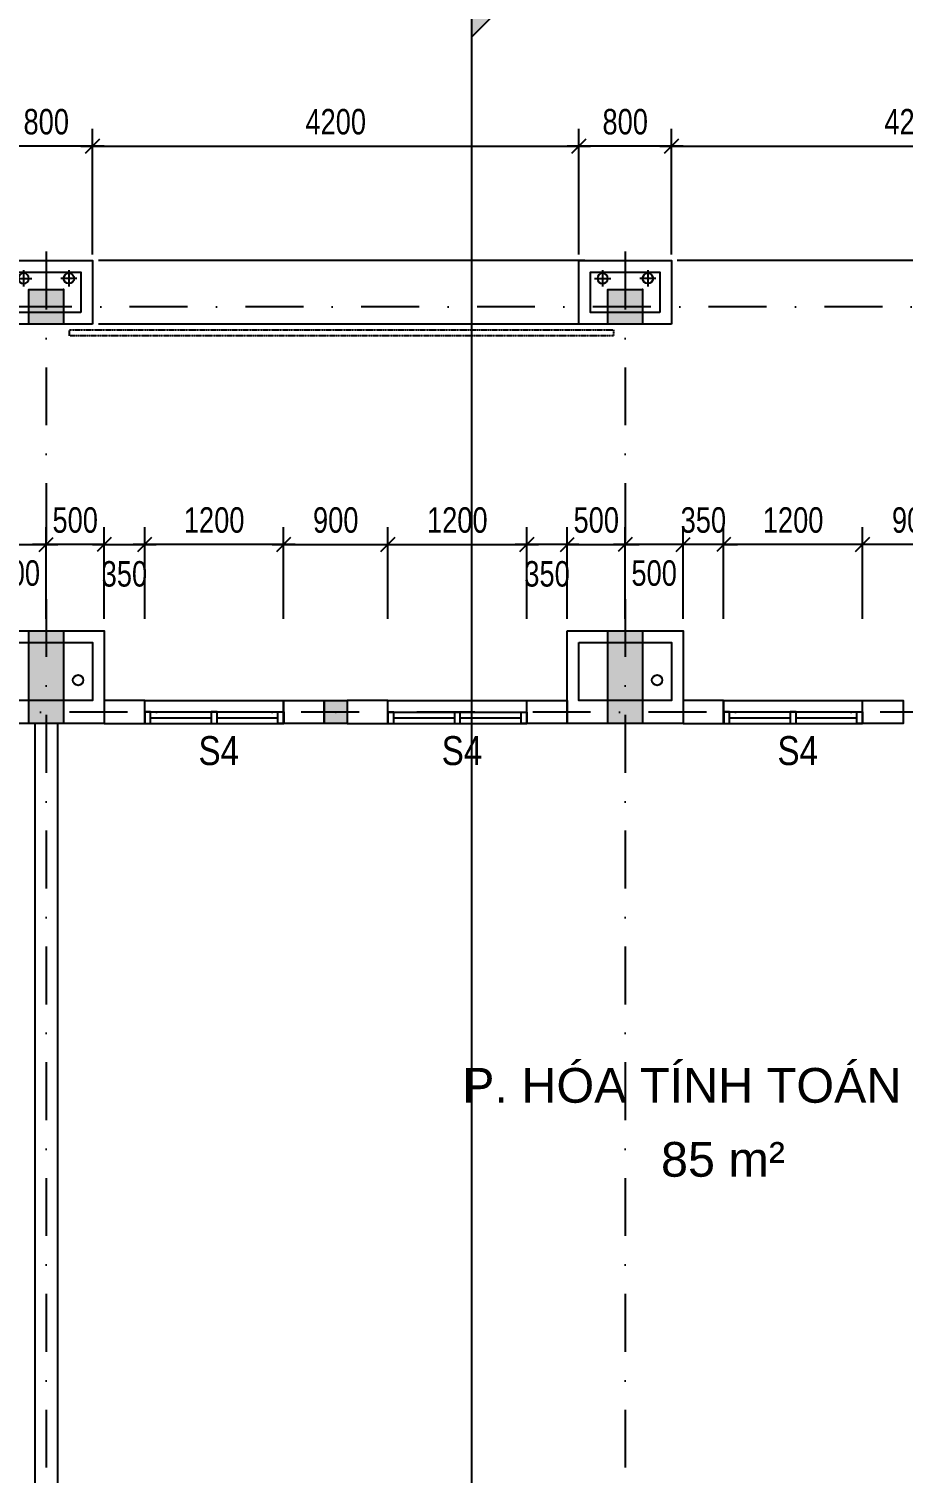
# Model space of a CAD drawing. Header units: millimetres. Extents: x -9574 to 115615, y -25569 to 161230.
# Drawn here: x 50510 to 58060, y 13427 to 25900 of the extents above; entities that cross this region are included whole.
import ezdxf
from ezdxf.enums import TextEntityAlignment as Align

# ---------------------------------------------------------------- set-up
doc = ezdxf.new("R2010")
doc.units = ezdxf.units.MM
doc.linetypes.add('luoi  H3$0$DASHDOT2', pattern=[0.5, 0.25, -0.125, 0, -0.125])
doc.linetypes.add('TT T1$0$HIDDEN2', pattern=[0.1875, 0.125, -0.0625])
for name, color, linetype in [('$1$KICHTHUOC', 2, 'Continuous'), ('cot TT T1$0$COT1', 7, 'Continuous'), ('CUA3', 3, 'Continuous'), ('cuaTT T1$0$TEXTcuaT1', 2, 'Continuous'), ('DAUCAT$0$GHICHU', 6, 'Continuous'), ('dimTT T1$0$KICHTHUOC', 2, 'Continuous'), ('GAIN TT 1$0$TUONG6', 6, 'Continuous'), ('luoi  H3$0$truc 3', 8, 'Continuous'), ('text T1$0$textH3', 4, 'Continuous'), ('TT T1$0$03', 4, 'Continuous'), ('TT T1$0$COTPHU7', 7, 'Continuous'), ('TT T1$0$CUA3', 3, 'Continuous'), ('TT T1$0$DODOC2', 7, 'Continuous'), ('TT T1$0$HATCH', 8, 'Continuous'), ('TT T1$0$TUONG6', 6, 'Continuous')]:
    doc.layers.add(name, color=color, linetype=linetype)
doc.styles.add('cuaTT T1$0$VNI-Helve-Condense', font='vhelvcn_0.ttf')
doc.styles.add('DAUCAT$0$Tahoma', font='tahoma_1.ttf')
doc.styles.add('dimTT T1$1$VSIMPLEX.SHX', font='VSIMPLEX.SHX', dxfattribs={"width": 0.8})
doc.styles.add('text T1$0$VNI-HELVE', font='vhelven_0.ttf')
doc.dimstyles.new('dimTT T1$1$1-100', dxfattribs={"dimscale": 0, "dimtxt": 220, "dimasz": 120, "dimexe": 150, "dimexo": 300, "dimgap": 100, "dimtad": 1, "dimdec": 0, "dimzin": 0, "dimdsep": 46, "dimtxsty": 'dimTT T1$1$VSIMPLEX.SHX', "dimblk1": 'dimTT T1$1$_OBLIQUE', "dimblk2": 'dimTT T1$1$_OBLIQUE', "dimsah": 1, "dimcen": 0, "dimdle": 100, "dimclrd": 2, "dimclre": 2, "dimclrt": 4, "dimadec": 0, "dimazin": 0, "dimtfac": 1, "dimtdec": 0, "dimtix": 1, "dimtmove": 2, "dimatfit": 3, "dimfxl": 0, "dimtolj": 1, "dimtzin": 0, "dimlwd": -1, "dimlwe": -1, "dimarcsym": 0})

# ---------------------------------------------------------------- blocks, each defined once
blk = doc.blocks.new('luoi  H3')
at = {"layer": 'luoi  H3$0$truc 3', "linetype": 'luoi  H3$0$DASHDOT2', "ltscale": 2000}
for p, q in [((50660, 23976.2), (50660, -1379.3)), ((55660, 23976.2), (55660, -1379.3)), ((67881.8, 23500), (5.2, 23500)), ((67362.8, 20000), (-994.8, 20000))]:
    blk.add_line(p, q, dxfattribs=at)
blk = doc.blocks.new('TT T1$0$ONG 90')
at = {"layer": 'TT T1$0$03', "ltscale": 2}
blk.add_circle((216316, 240869), 45, dxfattribs=at)
at = {"layer": 'TT T1$0$HATCH', "ltscale": 2}
for points in [[(216386, 240869), (216246, 240869)], [(216316, 240939), (216316, 240799)]]:
    blk.add_lwpolyline(points, dxfattribs=at)
blk = doc.blocks.new('TT T1$0$CUA 1200')
at = {"layer": 'TT T1$0$CUA3'}
for p, q in [((230027, 244954), (228827, 244954)), ((230027, 244854), (228827, 244854)), ((230027, 244854), (230027, 244954)), ((230027, 244754), (228827, 244754)), ((229402, 244804), (228877, 244804)), ((229977, 244804), (229452, 244804))]:
    blk.add_line(p, q, dxfattribs=at)
blk.add_lwpolyline([(228827, 244854), (228827, 244954)], dxfattribs=at)
for points in [[(228827, 244754), (228877, 244754), (228877, 244854), (228827, 244854)], [(229452, 244754), (229402, 244754), (229402, 244854), (229452, 244854)], [(230027, 244754), (229977, 244754), (229977, 244854), (230027, 244854)]]:
    blk.add_lwpolyline(points, close=True, dxfattribs=at)
blk = doc.blocks.new('TT T1$0$Cotvuong')
blk.add_hatch(color=256).paths.add_polyline_path([(50, 50), (-50, 50), (-50, -50), (50, -50)])
blk.add_lwpolyline([(-50, -50), (50, -50), (50, 50), (-50, 50)], close=True)
blk.add_point((0, 0))
blk = doc.blocks.new('TT T1')
at = {"linetype": 'TT T1$0$HIDDEN2', "ltscale": 0.5}
blk.add_lwpolyline([(55560, 23250), (50860, 23250), (50860, 23300), (55560, 23300)], close=True, dxfattribs=at)
at = {"layer": 'TT T1$0$03', "ltscale": 2}
for points in [[(55310, 23900), (51110, 23900)], [(60260, 23900), (56110, 23900)], [(55310, 23350), (51110, 23350)]]:
    blk.add_lwpolyline(points, dxfattribs=at)
at = {"layer": 'TT T1$0$DODOC2', "ltscale": 2}
for centre in [(50935, 20275.2), (55935, 20275.2)]:
    blk.add_circle(centre, 45, dxfattribs=at)
at = {"layer": 'TT T1$0$TUONG6'}
for points in [[(51160, 19900.2), (51510, 19900.2), (51510, 20100.2), (51160, 20100.2)], [(51160, 19900.2), (51510, 19900.2), (51510, 20100.2), (51160, 20100.2)], [(52710, 20100.2), (53060, 20100.2), (53060, 19900.2), (52710, 19900.2)], [(52710, 20100.2), (53060, 20100.2), (53060, 19900.2), (52710, 19900.2)], [(53610, 20100), (53260, 20100), (53260, 19900), (53610, 19900)], [(55160, 19900), (54810, 19900), (54810, 20100), (55160, 20100)], [(56160, 19900.2), (56510, 19900.2), (56510, 20100.2), (56160, 20100.2)], [(56160, 19900.2), (56510, 19900.2), (56510, 20100.2), (56160, 20100.2)], [(57710, 20100.2), (58060, 20100.2), (58060, 19900.2), (57710, 19900.2)], [(57710, 20100.2), (58060, 20100.2), (58060, 19900.2), (57710, 19900.2)], [(50560, 19900), (50560, 12200.4), (50760, 12200.4), (50760, 19900)]]:
    blk.add_lwpolyline(points, close=True, dxfattribs=at)
at = {"layer": 'TT T1$0$03', "xscale": -1}
for name, p in [('TT T1$0$ONG 90', (266780.7, -217123.8)), ('TT T1$0$ONG 90', (271780.7, -217123.8)), ('TT T1$0$CUA 1200', (281537.4, -224853.4)), ('TT T1$0$CUA 1200', (283637.4, -224853.6)), ('TT T1$0$CUA 1200', (286537.4, -224853.4))]:
    blk.add_blockref(name, p, dxfattribs=at)
at = {"layer": 'TT T1$0$03'}
for p in [(-165460.7, -217123.8), (-160460.7, -217123.8)]:
    blk.add_blockref('TT T1$0$ONG 90', p, dxfattribs=at)
at = {"layer": 'TT T1$0$COTPHU7', "ltscale": 2, "xscale": -2, "yscale": 2}
blk.add_blockref('TT T1$0$Cotvuong', (53160, 20000), dxfattribs=at)
blk = doc.blocks.new('text T1')
at = {"layer": 'text T1$0$textH3', "style": 'text T1$0$VNI-HELVE'}
for s, p in [('P. HOÙA TÍNH TOAÙN', (54251, 16626)), ('85 m²', (55969, 15987))]:
    blk.add_text(s, height=300, dxfattribs=at).set_placement(p)
blk = doc.blocks.new('*U228')
h = blk.add_hatch(color=256)
edge = h.paths.add_edge_path()
edge.add_line((0, 474.29), (0, 477.57))
edge.add_line((0, 477.57), (11.23, 466.35))
edge.add_line((11.23, 466.35), (0, 455.12))
edge.add_line((0, 455.12), (0, 458.41))
edge.add_arc((0, 466.35), 7.94, 270, 450)
blk.add_line((0, 7.94), (0, 458.41))
blk.add_lwpolyline([(0, 474.29), (0, 477.57), (11.23, 466.35), (0, 455.12), (0, 458.41, 1)], format="xyb", close=True)
at = {"style": 'DAUCAT$0$Tahoma', "flags": 8}
for tag, p in [('VIEWNUMBER-b', (0, 466.35)), ('VIEWNUMBER', (0, 0))]:
    blk.add_attdef(tag, text='', height=2.5, dxfattribs=at).set_placement(p, align=Align.BOTTOM_CENTER)
for tag, p in [('SHEETNUMBER-b', (0, 464.76)), ('SHEETNUMBER', (0, -1.59))]:
    blk.add_attdef(tag, text='', height=2.5, dxfattribs=at).set_placement(p, align=Align.TOP_CENTER)
blk = doc.blocks.new('DAUCAT')
at = {"layer": 'DAUCAT$0$GHICHU', "color": 6, "xscale": 70, "yscale": 70, "zscale": 70}
blk.add_blockref('*U228', (54336, -6026), dxfattribs=at)
blk = doc.blocks.new('GAIN TT 1')
at = {"layer": 'GAIN TT 1$0$TUONG6'}
for points in [[(51060, 23350), (50260, 23350), (50260, 23900), (51060, 23900)], [(56060, 23350), (55260, 23350), (55260, 23900), (56060, 23900)], [(50960, 23450), (50360, 23450), (50360, 23800), (50960, 23800)], [(55960, 23450), (55360, 23450), (55360, 23800), (55960, 23800)], [(50160, 20700.4), (51160, 20700.4), (51160, 19900.4), (50160, 19900.4)], [(50260, 20600.4), (51060, 20600.4), (51060, 20100.4), (50260, 20100.4)], [(55160, 20700.4), (56160, 20700.4), (56160, 19900.4), (55160, 19900.4)], [(55260, 20600.4), (56060, 20600.4), (56060, 20100.4), (55260, 20100.4)]]:
    blk.add_lwpolyline(points, close=True, dxfattribs=at)
blk = doc.blocks.new('cot TT T1$0$COTRET')
at = {"layer": 'cot TT T1$0$COT1'}
for points in [[(9950, 0), (10250, 0), (10250, 800), (9950, 800)], [(14950, 0), (15250, 0), (15250, 800), (14950, 800)]]:
    blk.add_hatch(color=256, dxfattribs=at).paths.add_polyline_path(points)
for points in [[(9950, 0), (10250, 0), (10250, 800), (9950, 800)], [(14950, 0), (15250, 0), (15250, 800), (14950, 800)]]:
    blk.add_lwpolyline(points, close=True, dxfattribs=at)
blk = doc.blocks.new('cot TT T1')
at = {"layer": 'cot TT T1$0$COT1'}
for points in [[(50810, 23350), (50510, 23350), (50510, 23650), (50810, 23650)], [(55810, 23350), (55510, 23350), (55510, 23650), (55810, 23650)]]:
    blk.add_hatch(color=256, dxfattribs=at).paths.add_polyline_path(points)
for points in [[(50810, 23350), (50510, 23350), (50510, 23650), (50810, 23650)], [(50810, 23350), (50510, 23350), (50510, 23650), (50810, 23650)], [(55810, 23350), (55510, 23350), (55510, 23650), (55810, 23650)], [(55810, 23350), (55510, 23350), (55510, 23650), (55810, 23650)]]:
    blk.add_lwpolyline(points, close=True, dxfattribs=at)
for p in [(50810, 23650), (55810, 23650)]:
    blk.add_point(p, dxfattribs=at)
at = {"layer": 'cot TT T1$0$COT1', "ltscale": 2, "extrusion": (0, 0, -1), "zscale": -1}
blk.add_blockref('cot TT T1$0$COTRET', (-65760, 19900), dxfattribs=at)
blk = doc.blocks.new('dimTT T1$1$_OBLIQUE')
at = {"color": 0, "linetype": 'ByBlock'}
blk.add_line((-0.5, -0.5), (0.5, 0.5), dxfattribs=at)
blk = doc.blocks.new('*D2138')
at = {"layer": 'DEFPOINTS', "color": 0, "ltscale": 2}
for p in [(50260, 24887), (50260, 23651), (51060, 23651)]:
    blk.add_point(p, dxfattribs=at)
at = {"layer": 'dimTT T1$0$KICHTHUOC', "color": 2, "ltscale": 2}
for p, q in [((50260, 23951), (50260, 25037)), ((51060, 23951), (51060, 25037)), ((51160, 24887), (50160, 24887))]:
    blk.add_line(p, q, dxfattribs=at)
at = {"layer": 'dimTT T1$0$KICHTHUOC', "color": 2, "ltscale": 2, "xscale": 120, "yscale": 120, "zscale": 120, "rotation": 180}
blk.add_blockref('dimTT T1$1$_OBLIQUE', (50260, 24887), dxfattribs=at)
at = {"layer": 'dimTT T1$0$KICHTHUOC', "color": 2, "ltscale": 2, "xscale": 120, "yscale": 120, "zscale": 120}
blk.add_blockref('dimTT T1$1$_OBLIQUE', (51060, 24887), dxfattribs=at)
at = {"layer": 'dimTT T1$0$KICHTHUOC', "color": 4, "ltscale": 2, "insert": (50660, 25097), "char_height": 220, "attachment_point": 5, "style": 'dimTT T1$1$VSIMPLEX.SHX'}
blk.add_mtext('\\A1;800', dxfattribs=at)
blk = doc.blocks.new('*D2139')
at = {"layer": 'DEFPOINTS', "color": 0, "ltscale": 2}
for p in [(55260, 24887), (51060, 23651), (55260, 23651)]:
    blk.add_point(p, dxfattribs=at)
at = {"layer": 'dimTT T1$0$KICHTHUOC', "color": 2, "ltscale": 2}
for p, q in [((51060, 23951), (51060, 25037)), ((55260, 23951), (55260, 25037)), ((50960, 24887), (55360, 24887))]:
    blk.add_line(p, q, dxfattribs=at)
at = {"layer": 'dimTT T1$0$KICHTHUOC', "color": 2, "ltscale": 2, "xscale": 120, "yscale": 120, "zscale": 120, "rotation": 180}
blk.add_blockref('dimTT T1$1$_OBLIQUE', (51060, 24887), dxfattribs=at)
at = {"layer": 'dimTT T1$0$KICHTHUOC', "color": 2, "ltscale": 2, "xscale": 120, "yscale": 120, "zscale": 120}
blk.add_blockref('dimTT T1$1$_OBLIQUE', (55260, 24887), dxfattribs=at)
at = {"layer": 'dimTT T1$0$KICHTHUOC', "color": 4, "ltscale": 2, "insert": (53160, 25097), "char_height": 220, "attachment_point": 5, "style": 'dimTT T1$1$VSIMPLEX.SHX'}
blk.add_mtext('\\A1;4200', dxfattribs=at)
blk = doc.blocks.new('*D2140')
at = {"layer": 'DEFPOINTS', "color": 0, "ltscale": 2}
for p in [(55260, 24887), (55260, 23651), (56060, 23651)]:
    blk.add_point(p, dxfattribs=at)
at = {"layer": 'dimTT T1$0$KICHTHUOC', "color": 2, "ltscale": 2}
for p, q in [((55260, 23951), (55260, 25037)), ((56060, 23951), (56060, 25037)), ((56160, 24887), (55160, 24887))]:
    blk.add_line(p, q, dxfattribs=at)
at = {"layer": 'dimTT T1$0$KICHTHUOC', "color": 2, "ltscale": 2, "xscale": 120, "yscale": 120, "zscale": 120, "rotation": 180}
blk.add_blockref('dimTT T1$1$_OBLIQUE', (55260, 24887), dxfattribs=at)
at = {"layer": 'dimTT T1$0$KICHTHUOC', "color": 2, "ltscale": 2, "xscale": 120, "yscale": 120, "zscale": 120}
blk.add_blockref('dimTT T1$1$_OBLIQUE', (56060, 24887), dxfattribs=at)
at = {"layer": 'dimTT T1$0$KICHTHUOC', "color": 4, "ltscale": 2, "insert": (55660, 25097), "char_height": 220, "attachment_point": 5, "style": 'dimTT T1$1$VSIMPLEX.SHX'}
blk.add_mtext('\\A1;800', dxfattribs=at)
blk = doc.blocks.new('*D2141')
at = {"layer": 'DEFPOINTS', "color": 0, "ltscale": 2}
for p in [(60260, 24887), (56060, 23651), (60260, 23651)]:
    blk.add_point(p, dxfattribs=at)
at = {"layer": 'dimTT T1$0$KICHTHUOC', "color": 2, "ltscale": 2}
for p, q in [((56060, 23951), (56060, 25037)), ((60260, 23951), (60260, 25037)), ((55960, 24887), (60360, 24887))]:
    blk.add_line(p, q, dxfattribs=at)
at = {"layer": 'dimTT T1$0$KICHTHUOC', "color": 2, "ltscale": 2, "xscale": 120, "yscale": 120, "zscale": 120, "rotation": 180}
blk.add_blockref('dimTT T1$1$_OBLIQUE', (56060, 24887), dxfattribs=at)
at = {"layer": 'dimTT T1$0$KICHTHUOC', "color": 2, "ltscale": 2, "xscale": 120, "yscale": 120, "zscale": 120}
blk.add_blockref('dimTT T1$1$_OBLIQUE', (60260, 24887), dxfattribs=at)
at = {"layer": 'dimTT T1$0$KICHTHUOC', "color": 4, "ltscale": 2, "insert": (58160, 25097), "char_height": 220, "attachment_point": 5, "style": 'dimTT T1$1$VSIMPLEX.SHX'}
blk.add_mtext('\\A1;4200', dxfattribs=at)
blk = doc.blocks.new('*D2165')
at = {"layer": 'DEFPOINTS', "color": 0, "ltscale": 2}
for p in [(55660, 21447), (55160, 20505), (55660, 20505)]:
    blk.add_point(p, dxfattribs=at)
at = {"layer": 'dimTT T1$0$KICHTHUOC', "color": 2, "ltscale": 2}
for p, q in [((55160, 20805), (55160, 21597)), ((55660, 20805), (55660, 21597)), ((55160, 21447), (55040, 21447)), ((55160, 21447), (55660, 21447)), ((55660, 21447), (55780, 21447))]:
    blk.add_line(p, q, dxfattribs=at)
at = {"layer": 'dimTT T1$0$KICHTHUOC', "color": 2, "ltscale": 2, "xscale": 120, "yscale": 120, "zscale": 120}
blk.add_blockref('dimTT T1$1$_OBLIQUE', (55160, 21447), dxfattribs=at)
at = {"layer": 'dimTT T1$0$KICHTHUOC', "color": 2, "ltscale": 2, "xscale": 120, "yscale": 120, "zscale": 120, "rotation": 180}
blk.add_blockref('dimTT T1$1$_OBLIQUE', (55660, 21447), dxfattribs=at)
at = {"layer": 'dimTT T1$0$KICHTHUOC', "color": 4, "ltscale": 2, "insert": (55410, 21657), "char_height": 220, "attachment_point": 5, "style": 'dimTT T1$1$VSIMPLEX.SHX'}
blk.add_mtext('\\A1;500', dxfattribs=at)
blk = doc.blocks.new('*D2166')
at = {"layer": 'DEFPOINTS', "color": 0, "ltscale": 2}
for p in [(55660, 21447), (55660, 20505), (56160, 20505)]:
    blk.add_point(p, dxfattribs=at)
at = {"layer": 'dimTT T1$0$KICHTHUOC', "color": 2, "ltscale": 2}
for p, q in [((55660, 20805), (55660, 21597)), ((56160, 20805), (56160, 21597)), ((56260, 21447), (55560, 21447))]:
    blk.add_line(p, q, dxfattribs=at)
at = {"layer": 'dimTT T1$0$KICHTHUOC', "color": 2, "ltscale": 2, "xscale": 120, "yscale": 120, "zscale": 120, "rotation": 180}
blk.add_blockref('dimTT T1$1$_OBLIQUE', (55660, 21447), dxfattribs=at)
at = {"layer": 'dimTT T1$0$KICHTHUOC', "color": 2, "ltscale": 2, "xscale": 120, "yscale": 120, "zscale": 120}
blk.add_blockref('dimTT T1$1$_OBLIQUE', (56160, 21447), dxfattribs=at)
at = {"layer": 'dimTT T1$0$KICHTHUOC', "color": 4, "ltscale": 2, "insert": (55910, 21199), "char_height": 220, "attachment_point": 5, "style": 'dimTT T1$1$VSIMPLEX.SHX'}
blk.add_mtext('\\A1;500', dxfattribs=at)
blk = doc.blocks.new('*D2167')
at = {"layer": 'DEFPOINTS', "color": 0, "ltscale": 2}
for p in [(56160, 21447), (56160, 20505), (56510, 20505)]:
    blk.add_point(p, dxfattribs=at)
at = {"layer": 'dimTT T1$0$KICHTHUOC', "color": 2, "ltscale": 2}
for p, q in [((56160, 20805), (56160, 21597)), ((56510, 20805), (56510, 21597)), ((56160, 21447), (56040, 21447)), ((56510, 21447), (56160, 21447)), ((56510, 21447), (56630, 21447))]:
    blk.add_line(p, q, dxfattribs=at)
at = {"layer": 'dimTT T1$0$KICHTHUOC', "color": 2, "ltscale": 2, "xscale": 120, "yscale": 120, "zscale": 120}
blk.add_blockref('dimTT T1$1$_OBLIQUE', (56160, 21447), dxfattribs=at)
at = {"layer": 'dimTT T1$0$KICHTHUOC', "color": 2, "ltscale": 2, "xscale": 120, "yscale": 120, "zscale": 120, "rotation": 180}
blk.add_blockref('dimTT T1$1$_OBLIQUE', (56510, 21447), dxfattribs=at)
at = {"layer": 'dimTT T1$0$KICHTHUOC', "color": 4, "ltscale": 2, "insert": (56335, 21657), "char_height": 220, "attachment_point": 5, "style": 'dimTT T1$1$VSIMPLEX.SHX'}
blk.add_mtext('\\A1;350', dxfattribs=at)
blk = doc.blocks.new('*D2168')
at = {"layer": 'DEFPOINTS', "color": 0, "ltscale": 2}
for p in [(54810, 21447), (54810, 20505), (55160, 20505)]:
    blk.add_point(p, dxfattribs=at)
at = {"layer": 'dimTT T1$0$KICHTHUOC', "color": 2, "ltscale": 2}
for p, q in [((54810, 20805), (54810, 21597)), ((55160, 20805), (55160, 21597)), ((55260, 21447), (54710, 21447))]:
    blk.add_line(p, q, dxfattribs=at)
at = {"layer": 'dimTT T1$0$KICHTHUOC', "color": 2, "ltscale": 2, "xscale": 120, "yscale": 120, "zscale": 120, "rotation": 180}
blk.add_blockref('dimTT T1$1$_OBLIQUE', (54810, 21447), dxfattribs=at)
at = {"layer": 'dimTT T1$0$KICHTHUOC', "color": 2, "ltscale": 2, "xscale": 120, "yscale": 120, "zscale": 120}
blk.add_blockref('dimTT T1$1$_OBLIQUE', (55160, 21447), dxfattribs=at)
at = {"layer": 'dimTT T1$0$KICHTHUOC', "color": 4, "ltscale": 2, "insert": (54985, 21192), "char_height": 220, "attachment_point": 5, "style": 'dimTT T1$1$VSIMPLEX.SHX'}
blk.add_mtext('\\A1;350', dxfattribs=at)
blk = doc.blocks.new('*D2169')
at = {"layer": 'DEFPOINTS', "color": 0, "ltscale": 2}
for p in [(54810, 21447), (53610, 20505), (54810, 20505)]:
    blk.add_point(p, dxfattribs=at)
at = {"layer": 'dimTT T1$0$KICHTHUOC', "color": 2, "ltscale": 2}
for p, q in [((53610, 20805), (53610, 21597)), ((54810, 20805), (54810, 21597)), ((53510, 21447), (54910, 21447))]:
    blk.add_line(p, q, dxfattribs=at)
at = {"layer": 'dimTT T1$0$KICHTHUOC', "color": 2, "ltscale": 2, "xscale": 120, "yscale": 120, "zscale": 120, "rotation": 180}
blk.add_blockref('dimTT T1$1$_OBLIQUE', (53610, 21447), dxfattribs=at)
at = {"layer": 'dimTT T1$0$KICHTHUOC', "color": 2, "ltscale": 2, "xscale": 120, "yscale": 120, "zscale": 120}
blk.add_blockref('dimTT T1$1$_OBLIQUE', (54810, 21447), dxfattribs=at)
at = {"layer": 'dimTT T1$0$KICHTHUOC', "color": 4, "ltscale": 2, "insert": (54210, 21657), "char_height": 220, "attachment_point": 5, "style": 'dimTT T1$1$VSIMPLEX.SHX'}
blk.add_mtext('\\A1;1200', dxfattribs=at)
blk = doc.blocks.new('*D2170')
at = {"layer": 'DEFPOINTS', "color": 0, "ltscale": 2}
for p in [(53610, 21447), (52710, 20505), (53610, 20505)]:
    blk.add_point(p, dxfattribs=at)
at = {"layer": 'dimTT T1$0$KICHTHUOC', "color": 2, "ltscale": 2}
for p, q in [((52710, 20805), (52710, 21597)), ((53610, 20805), (53610, 21597)), ((52610, 21447), (53710, 21447))]:
    blk.add_line(p, q, dxfattribs=at)
at = {"layer": 'dimTT T1$0$KICHTHUOC', "color": 2, "ltscale": 2, "xscale": 120, "yscale": 120, "zscale": 120, "rotation": 180}
blk.add_blockref('dimTT T1$1$_OBLIQUE', (52710, 21447), dxfattribs=at)
at = {"layer": 'dimTT T1$0$KICHTHUOC', "color": 2, "ltscale": 2, "xscale": 120, "yscale": 120, "zscale": 120}
blk.add_blockref('dimTT T1$1$_OBLIQUE', (53610, 21447), dxfattribs=at)
at = {"layer": 'dimTT T1$0$KICHTHUOC', "color": 4, "ltscale": 2, "insert": (53160, 21657), "char_height": 220, "attachment_point": 5, "style": 'dimTT T1$1$VSIMPLEX.SHX'}
blk.add_mtext('\\A1;900', dxfattribs=at)
blk = doc.blocks.new('*D2171')
at = {"layer": 'DEFPOINTS', "color": 0, "ltscale": 2}
for p in [(51510, 21447), (51510, 20505), (52710, 20505)]:
    blk.add_point(p, dxfattribs=at)
at = {"layer": 'dimTT T1$0$KICHTHUOC', "color": 2, "ltscale": 2}
for p, q in [((51510, 20805), (51510, 21597)), ((52710, 20805), (52710, 21597)), ((52810, 21447), (51410, 21447))]:
    blk.add_line(p, q, dxfattribs=at)
at = {"layer": 'dimTT T1$0$KICHTHUOC', "color": 2, "ltscale": 2, "xscale": 120, "yscale": 120, "zscale": 120, "rotation": 180}
blk.add_blockref('dimTT T1$1$_OBLIQUE', (51510, 21447), dxfattribs=at)
at = {"layer": 'dimTT T1$0$KICHTHUOC', "color": 2, "ltscale": 2, "xscale": 120, "yscale": 120, "zscale": 120}
blk.add_blockref('dimTT T1$1$_OBLIQUE', (52710, 21447), dxfattribs=at)
at = {"layer": 'dimTT T1$0$KICHTHUOC', "color": 4, "ltscale": 2, "insert": (52110, 21657), "char_height": 220, "attachment_point": 5, "style": 'dimTT T1$1$VSIMPLEX.SHX'}
blk.add_mtext('\\A1;1200', dxfattribs=at)
blk = doc.blocks.new('*D2172')
at = {"layer": 'DEFPOINTS', "color": 0, "ltscale": 2}
for p in [(50660, 21447), (50660, 20505), (51160, 20505)]:
    blk.add_point(p, dxfattribs=at)
at = {"layer": 'dimTT T1$0$KICHTHUOC', "color": 2, "ltscale": 2}
for p, q in [((50660, 20805), (50660, 21597)), ((51160, 20805), (51160, 21597)), ((50660, 21447), (50540, 21447)), ((51160, 21447), (50660, 21447)), ((51160, 21447), (51280, 21447))]:
    blk.add_line(p, q, dxfattribs=at)
at = {"layer": 'dimTT T1$0$KICHTHUOC', "color": 2, "ltscale": 2, "xscale": 120, "yscale": 120, "zscale": 120}
blk.add_blockref('dimTT T1$1$_OBLIQUE', (50660, 21447), dxfattribs=at)
at = {"layer": 'dimTT T1$0$KICHTHUOC', "color": 2, "ltscale": 2, "xscale": 120, "yscale": 120, "zscale": 120, "rotation": 180}
blk.add_blockref('dimTT T1$1$_OBLIQUE', (51160, 21447), dxfattribs=at)
at = {"layer": 'dimTT T1$0$KICHTHUOC', "color": 4, "ltscale": 2, "insert": (50910, 21657), "char_height": 220, "attachment_point": 5, "style": 'dimTT T1$1$VSIMPLEX.SHX'}
blk.add_mtext('\\A1;500', dxfattribs=at)
blk = doc.blocks.new('*D2173')
at = {"layer": 'DEFPOINTS', "color": 0, "ltscale": 2}
for p in [(50660, 21447), (50160, 20505), (50660, 20505)]:
    blk.add_point(p, dxfattribs=at)
at = {"layer": 'dimTT T1$0$KICHTHUOC', "color": 2, "ltscale": 2}
for p, q in [((50160, 20805), (50160, 21597)), ((50660, 20805), (50660, 21597)), ((50060, 21447), (50760, 21447))]:
    blk.add_line(p, q, dxfattribs=at)
at = {"layer": 'dimTT T1$0$KICHTHUOC', "color": 2, "ltscale": 2, "xscale": 120, "yscale": 120, "zscale": 120, "rotation": 180}
blk.add_blockref('dimTT T1$1$_OBLIQUE', (50160, 21447), dxfattribs=at)
at = {"layer": 'dimTT T1$0$KICHTHUOC', "color": 2, "ltscale": 2, "xscale": 120, "yscale": 120, "zscale": 120}
blk.add_blockref('dimTT T1$1$_OBLIQUE', (50660, 21447), dxfattribs=at)
at = {"layer": 'dimTT T1$0$KICHTHUOC', "color": 4, "ltscale": 2, "insert": (50410, 21199), "char_height": 220, "attachment_point": 5, "style": 'dimTT T1$1$VSIMPLEX.SHX'}
blk.add_mtext('\\A1;500', dxfattribs=at)
blk = doc.blocks.new('*D2175')
at = {"layer": 'DEFPOINTS', "color": 0, "ltscale": 2}
for p in [(51510, 21447), (51160, 20505), (51510, 20505)]:
    blk.add_point(p, dxfattribs=at)
at = {"layer": 'dimTT T1$0$KICHTHUOC', "color": 2, "ltscale": 2}
for p, q in [((51160, 20805), (51160, 21597)), ((51510, 20805), (51510, 21597)), ((51060, 21447), (51610, 21447))]:
    blk.add_line(p, q, dxfattribs=at)
at = {"layer": 'dimTT T1$0$KICHTHUOC', "color": 2, "ltscale": 2, "xscale": 120, "yscale": 120, "zscale": 120, "rotation": 180}
blk.add_blockref('dimTT T1$1$_OBLIQUE', (51160, 21447), dxfattribs=at)
at = {"layer": 'dimTT T1$0$KICHTHUOC', "color": 2, "ltscale": 2, "xscale": 120, "yscale": 120, "zscale": 120}
blk.add_blockref('dimTT T1$1$_OBLIQUE', (51510, 21447), dxfattribs=at)
at = {"layer": 'dimTT T1$0$KICHTHUOC', "color": 4, "ltscale": 2, "insert": (51335, 21192), "char_height": 220, "attachment_point": 5, "style": 'dimTT T1$1$VSIMPLEX.SHX'}
blk.add_mtext('\\A1;350', dxfattribs=at)
blk = doc.blocks.new('*D2224')
at = {"layer": 'DEFPOINTS', "color": 0, "ltscale": 2}
for p in [(56510, 21447), (56510, 20505), (57710, 20505)]:
    blk.add_point(p, dxfattribs=at)
at = {"layer": 'dimTT T1$0$KICHTHUOC', "color": 2, "ltscale": 2}
for p, q in [((56510, 20805), (56510, 21597)), ((57710, 20805), (57710, 21597)), ((57810, 21447), (56410, 21447))]:
    blk.add_line(p, q, dxfattribs=at)
at = {"layer": 'dimTT T1$0$KICHTHUOC', "color": 2, "ltscale": 2, "xscale": 120, "yscale": 120, "zscale": 120, "rotation": 180}
blk.add_blockref('dimTT T1$1$_OBLIQUE', (56510, 21447), dxfattribs=at)
at = {"layer": 'dimTT T1$0$KICHTHUOC', "color": 2, "ltscale": 2, "xscale": 120, "yscale": 120, "zscale": 120}
blk.add_blockref('dimTT T1$1$_OBLIQUE', (57710, 21447), dxfattribs=at)
at = {"layer": 'dimTT T1$0$KICHTHUOC', "color": 4, "ltscale": 2, "insert": (57110, 21657), "char_height": 220, "attachment_point": 5, "style": 'dimTT T1$1$VSIMPLEX.SHX'}
blk.add_mtext('\\A1;1200', dxfattribs=at)
blk = doc.blocks.new('*D2225')
at = {"layer": 'DEFPOINTS', "color": 0, "ltscale": 2}
for p in [(57710, 21447), (57710, 20505), (58610, 20505)]:
    blk.add_point(p, dxfattribs=at)
at = {"layer": 'dimTT T1$0$KICHTHUOC', "color": 2, "ltscale": 2}
for p, q in [((57710, 20805), (57710, 21597)), ((58610, 20805), (58610, 21597)), ((58710, 21447), (57610, 21447))]:
    blk.add_line(p, q, dxfattribs=at)
at = {"layer": 'dimTT T1$0$KICHTHUOC', "color": 2, "ltscale": 2, "xscale": 120, "yscale": 120, "zscale": 120, "rotation": 180}
blk.add_blockref('dimTT T1$1$_OBLIQUE', (57710, 21447), dxfattribs=at)
at = {"layer": 'dimTT T1$0$KICHTHUOC', "color": 2, "ltscale": 2, "xscale": 120, "yscale": 120, "zscale": 120}
blk.add_blockref('dimTT T1$1$_OBLIQUE', (58610, 21447), dxfattribs=at)
at = {"layer": 'dimTT T1$0$KICHTHUOC', "color": 4, "ltscale": 2, "insert": (58160, 21657), "char_height": 220, "attachment_point": 5, "style": 'dimTT T1$1$VSIMPLEX.SHX'}
blk.add_mtext('\\A1;900', dxfattribs=at)
blk = doc.blocks.new('cuaTT T1')
at = {"layer": 'cuaTT T1$0$TEXTcuaT1', "style": 'cuaTT T1$0$VNI-Helve-Condense'}
for p in [(51975, 19542), (54075, 19542), (56975, 19542)]:
    blk.add_text('S4', height=250, dxfattribs=at).set_placement(p)
blk = doc.blocks.new('dimTT T1')
at = {"layer": 'dimTT T1$0$KICHTHUOC', "ltscale": 2}
for base, p1, p2, picture, middle in [((50260, 24887.1), (51060, 23650.6), (50260, 23650.6), '*D2138', (50660, 25097.1)), ((55260, 24887.1), (56060, 23650.6), (55260, 23650.6), '*D2140', (55660, 25097.1)), ((50660, 21446.7), (51160, 20505.5), (50660, 20505.5), '*D2172', (50910, 21656.7)), ((51510, 21446.7), (52710, 20505.5), (51510, 20505.5), '*D2171', (52110, 21656.7)), ((56160, 21446.7), (56510, 20505.5), (56160, 20505.5), '*D2167', (56335, 21656.7)), ((56510, 21446.7), (57710, 20505.5), (56510, 20505.5), '*D2224', (57110, 21656.7)), ((57710, 21446.7), (58610, 20505.5), (57710, 20505.5), '*D2225', (58160, 21656.7))]:
    dim = blk.add_linear_dim(base=base, p1=p1, p2=p2, angle=180, dimstyle='dimTT T1$1$1-100', override={"dimscale": 1}, dxfattribs=at)
    dim.commit()
    dim.dimension.update_dxf_attribs({"geometry": picture, "text_midpoint": middle})
for base, p1, p2, picture, middle in [((55260, 24887.1), (51060, 23650.6), (55260, 23650.6), '*D2139', (53160, 25097.1)), ((60260, 24887.1), (56060, 23650.6), (60260, 23650.6), '*D2141', (58160, 25097.1)), ((53610, 21446.7), (52710, 20505.5), (53610, 20505.5), '*D2170', (53160, 21656.7)), ((54810, 21446.7), (53610, 20505.5), (54810, 20505.5), '*D2169', (54210, 21656.7)), ((55660, 21446.7), (55160, 20505.5), (55660, 20505.5), '*D2165', (55410, 21656.7))]:
    dim = blk.add_linear_dim(base=base, p1=p1, p2=p2, dimstyle='dimTT T1$1$1-100', override={"dimscale": 1}, dxfattribs=at)
    dim.commit()
    dim.dimension.update_dxf_attribs({"geometry": picture, "text_midpoint": middle})
for base, p1, p2, picture, middle in [((50660, 21446.7), (50160, 20505.5), (50660, 20505.5), '*D2173', (50410, 21199.1)), ((51510, 21446.7), (51160, 20505.5), (51510, 20505.5), '*D2175', (51335, 21191.8))]:
    dim = blk.add_linear_dim(base=base, p1=p1, p2=p2, dimstyle='dimTT T1$1$1-100', override={"dimscale": 1}, dxfattribs=at)
    dim.commit()
    dim.dimension.update_dxf_attribs({"geometry": picture, "text_midpoint": middle, "dimtype": 160})
for base, p1, p2, picture, middle in [((54810, 21446.7), (55160, 20505.5), (54810, 20505.5), '*D2168', (54985, 21191.8)), ((55660, 21446.7), (56160, 20505.5), (55660, 20505.5), '*D2166', (55910, 21199.1))]:
    dim = blk.add_linear_dim(base=base, p1=p1, p2=p2, angle=180, dimstyle='dimTT T1$1$1-100', override={"dimscale": 1}, dxfattribs=at)
    dim.commit()
    dim.dimension.update_dxf_attribs({"geometry": picture, "text_midpoint": middle, "dimtype": 160})

msp = doc.modelspace()

# ---------------------------------------------------------------- block references
at = {"layer": '$1$KICHTHUOC', "ltscale": 2}
msp.add_blockref('DAUCAT', (0, 0), dxfattribs=at)
for name in ['TT T1', 'cot TT T1', 'luoi  H3', 'dimTT T1', 'GAIN TT 1', 'cuaTT T1']:
    msp.add_blockref(name, (0, 0))
at = {"layer": 'CUA3'}
msp.add_blockref('text T1', (0, 0), dxfattribs=at)

doc.saveas('drawing.dxf')
